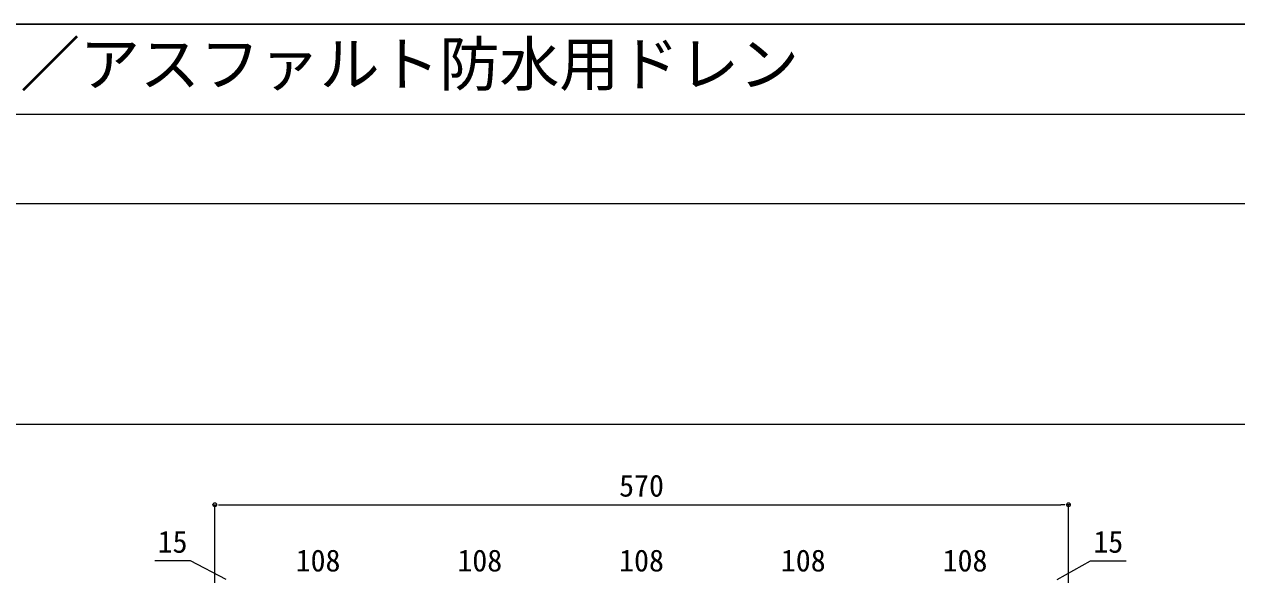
# Model space of a CAD drawing. Units: millimetres, scale not verified. Extents: x -1380 to 1380, y -955 to 955.
# Drawn here: x -862 to -52, y 587 to 955 of the extents above; entities that cross this region are included whole.
import ezdxf
from ezdxf.enums import TextEntityAlignment as Align

# ---------------------------------------------------------------- set-up
doc = ezdxf.new("R2010")
doc.units = ezdxf.units.MM
doc.header["$LTSCALE"] = 3
for name, color, linetype, lineweight in [('0-0_0', 7, 'Continuous', 15), ('0-7_WAKU', 7, 'Continuous', 18), ('0-9_SUNPO', 7, 'Continuous', 18)]:
    doc.layers.add(name, color=color, linetype=linetype, lineweight=lineweight)
doc.styles.add('ＭＳ ゴシック', font='')
doc.styles.get('ＭＳ ゴシック').set_extended_font_data('MS Gothic')

# ---------------------------------------------------------------- blocks, each defined once
blk = doc.blocks.new('_DOT')
at = {"layer": '0-0_0'}
for p, q in [((-0.5, 0), (-1, 0)), ((0.25, 0), (-0.25, 0))]:
    blk.add_line(p, q, dxfattribs=at)
blk.add_circle((0, 0), 0.25, dxfattribs=at)

msp = doc.modelspace()

# ---------------------------------------------------------------- linework, layer by layer
at = {"layer": '0-0_0', "lineweight": 18}
msp.add_line((-1379.819, 894.897), (1380.181, 894.897), dxfattribs=at)
msp.add_lwpolyline([(-1121.069, -807.603), (1121.431, -807.603), (1121.431, 687.397), (-1121.069, 687.397)], close=True, dxfattribs=at)
at = {"layer": '0-7_WAKU'}
for points in [[(-1379.819, -955.103), (1380.181, -955.103), (1380.181, 954.897), (-1379.819, 954.897)], [(1380.181, 834.897), (-1379.819, 834.897), (-1379.819, 954.897), (1380.181, 954.897)]]:
    msp.add_lwpolyline(points, close=True, dxfattribs=at)
at = {"layer": '0-9_SUNPO'}
for p, q in [((-734.819, 509.897), (-734.819, 633.913)), ((-729.819, 633.913), (-169.819, 633.913)), ((-164.819, 509.897), (-164.819, 633.913))]:
    msp.add_line(p, q, dxfattribs=at)
for points in [[(-727.319, 583.913), (-751.012, 596.413), (-774.941, 596.413)], [(-172.319, 583.913), (-150.125, 596.413), (-126.196, 596.413)]]:
    msp.add_lwpolyline(points, dxfattribs=at)

# ---------------------------------------------------------------- block references
at = {"layer": '0-9_SUNPO', "xscale": 5, "yscale": 5, "rotation": 180}
msp.add_blockref('_DOT', (-734.819, 633.913), dxfattribs=at)
at = {"layer": '0-9_SUNPO', "xscale": 5, "yscale": 5}
msp.add_blockref('_DOT', (-164.819, 633.913), dxfattribs=at)

# ---------------------------------------------------------------- texts
at = {"layer": '0-7_WAKU', "style": 'ＭＳ ゴシック'}
msp.add_text('鋼製下地断熱防水 ＤＩＰＳ／アスファルト防水用ドレン', height=29.33, dxfattribs=at).set_placement((-1364.819, 904.897), align=Align.BOTTOM_LEFT)
at = {"layer": '0-9_SUNPO', "style": 'ＭＳ ゴシック'}
for s, p in [('570', (-464.819, 634.913)), ('15', (-772.976, 597.413)), ('15', (-148.16, 597.413)), ('108', (-680.819, 584.913)), ('108', (-572.819, 584.913)), ('108', (-464.819, 584.913)), ('108', (-356.819, 584.913)), ('108', (-248.819, 584.913))]:
    msp.add_text(s, height=14.66, dxfattribs=at).set_placement(p, align=Align.BOTTOM_LEFT)

doc.saveas('drawing.dxf')
